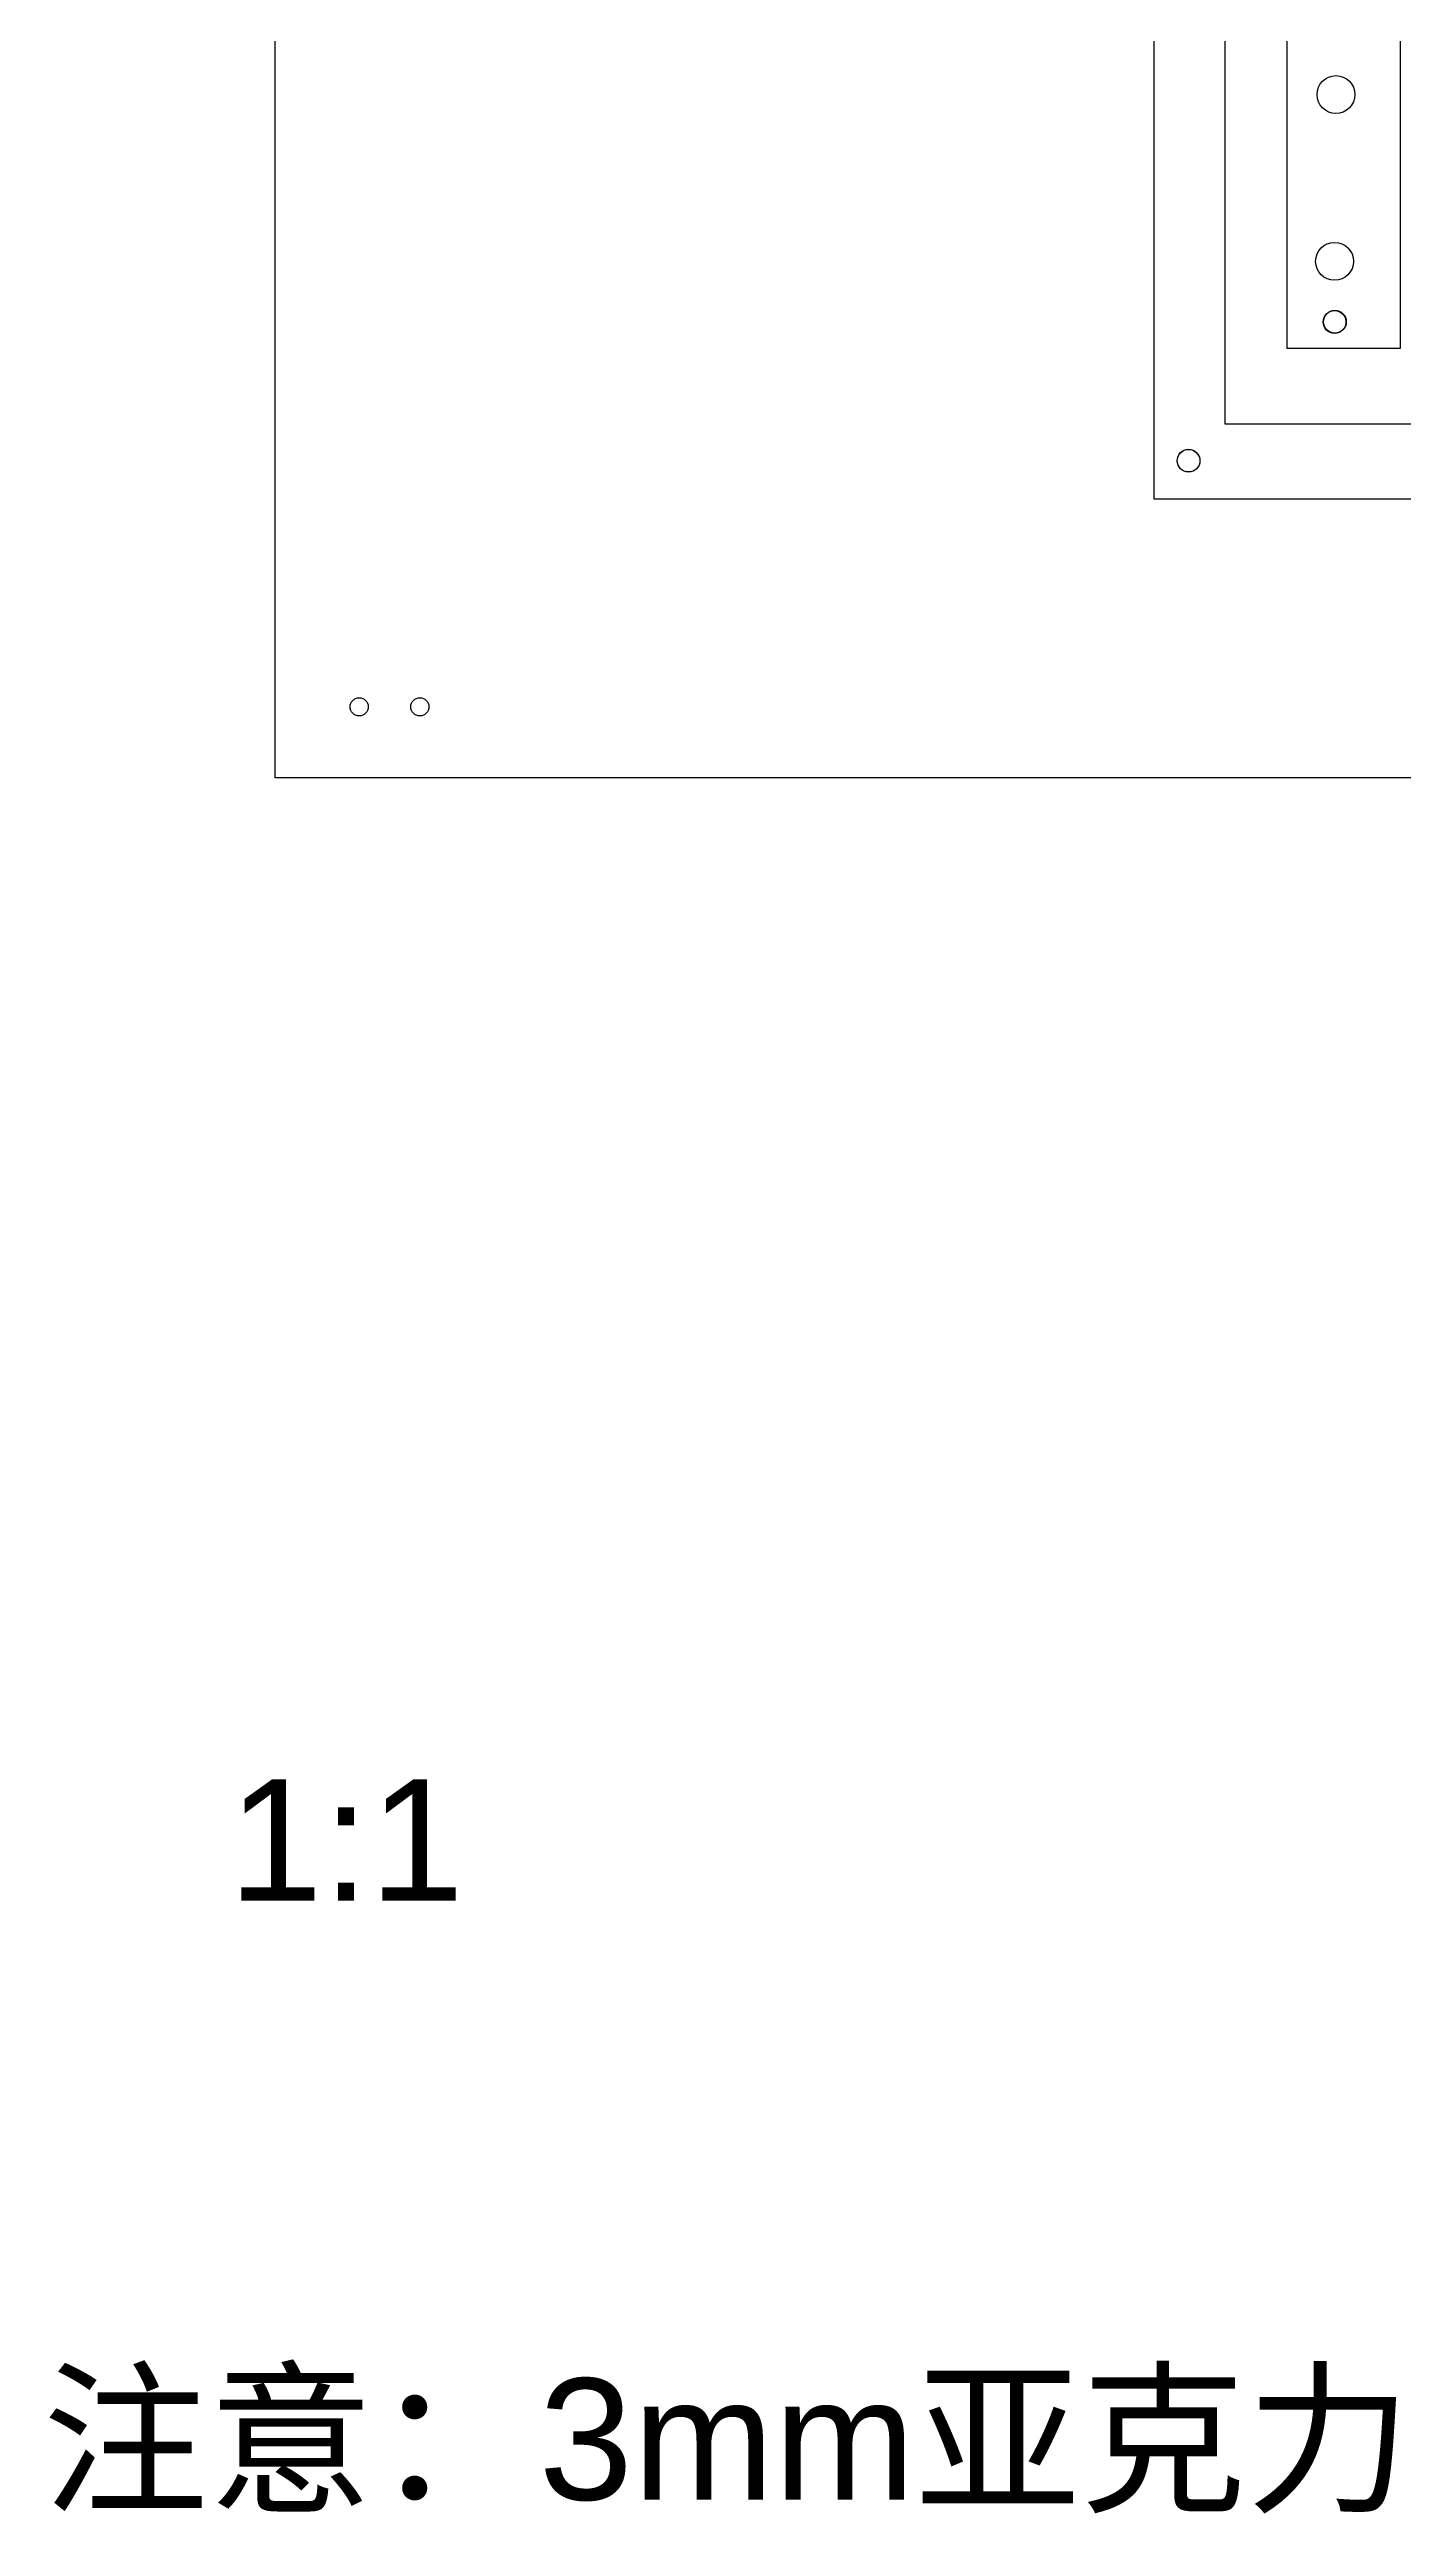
# Model space of a CAD drawing. Header units: millimetres. Extents: x -1400 to 1176, y -299 to 1300.
# Drawn here: x 76.4 to 254.9, y -298.5 to 28.1 of the extents above; entities that cross this region are included whole.
import ezdxf

# ---------------------------------------------------------------- set-up
doc = ezdxf.new("R2010")
doc.units = ezdxf.units.MM
doc.layers.add('up1', color=7, linetype='Continuous', lineweight=25, true_color=0x000000)
doc.styles.add('textstyle11', font='')
doc.styles.add('textstyle6', font='')
doc.styles.get('textstyle11').set_extended_font_data('Arial')
doc.styles.get('textstyle6').set_extended_font_data('Arial')

# ---------------------------------------------------------------- blocks, each defined once
blk = doc.blocks.new('TOP')
at = {"layer": 'up1'}
for p, q in [((5, 159.16), (-100.68, 159.16)), ((-100.68, 159.16), (-100.68, 0)), ((5, 0), (5, 159.16)), ((-100.68, 0), (5, 0))]:
    blk.add_line(p, q, dxfattribs=at)
for centre in [(-95.76, 154.17), (-4.72, 153.88), (-96.11, 5.06), (-7.83, 5.17)]:
    blk.add_circle(centre, 1.5, dxfattribs=at)
blk = doc.blocks.new('stack')
at = {"layer": 'up1'}
for p, q in [((-550.52, 270.38), (-199.86, 270.38)), ((-550.52, 270.38), (-199.86, 270.38)), ((-550.52, 45.13), (-550.52, 270.38)), ((-550.52, 45.13), (-550.52, 270.38)), ((-199.86, 270.38), (-199.86, 45.13)), ((-199.86, 270.38), (-199.86, 245.13)), ((-329.19, 211.75), (-199.86, 245.13)), ((-425.19, 231.75), (-379.19, 231.75)), ((-425.19, 91.75), (-425.19, 231.75)), ((-379.19, 231.75), (-379.19, 211.75)), ((-333.79, 214.75), (-336.79, 214.75)), ((-336.79, 214.75), (-336.79, 211.75)), ((-333.79, 211.75), (-333.79, 214.75)), ((-379.19, 211.75), (-336.79, 211.75)), ((-333.79, 211.75), (-329.19, 211.75)), ((-402.07, 208.78), (-417.07, 208.78)), ((-417.07, 208.78), (-417.07, 101.78)), ((-402.07, 101.78), (-402.07, 208.78)), ((-333.75, 203.31), (-336.75, 203.31)), ((-336.75, 203.31), (-336.75, 200.31)), ((-333.75, 200.31), (-333.75, 203.31)), ((-336.75, 200.31), (-333.75, 200.31)), ((-333.79, 193.78), (-398.79, 193.78)), ((-398.79, 193.78), (-398.79, 101.78)), ((-333.79, 101.78), (-333.79, 193.78)), ((-333.79, 165.79), (-336.79, 165.79)), ((-336.79, 165.79), (-336.79, 162.79)), ((-333.79, 165.79), (-336.79, 165.79)), ((-336.79, 165.79), (-336.79, 162.79)), ((-333.79, 162.79), (-333.79, 165.79)), ((-333.79, 162.79), (-333.79, 165.79)), ((-336.79, 162.79), (-333.79, 162.79)), ((-336.79, 162.79), (-333.79, 162.79)), ((-333.8, 127.56), (-336.8, 127.56)), ((-336.8, 127.56), (-336.8, 124.56)), ((-333.8, 127.56), (-336.8, 127.56)), ((-336.8, 127.56), (-336.8, 124.56)), ((-333.8, 124.56), (-333.8, 127.56)), ((-333.8, 124.56), (-333.8, 127.56)), ((-336.8, 124.56), (-333.8, 124.56)), ((-336.8, 124.56), (-333.8, 124.56)), ((-417.07, 101.78), (-402.07, 101.78)), ((-398.79, 101.78), (-333.79, 101.78)), ((-333.79, 101.78), (-333.79, 101.78)), ((-333.75, 99.31), (-336.75, 99.31)), ((-336.75, 99.31), (-336.75, 96.31)), ((-333.75, 96.31), (-333.75, 99.31)), ((-336.75, 96.31), (-333.75, 96.31)), ((-333.75, 97.81), (-333.75, 97.81)), ((-336.79, 91.75), (-425.19, 91.75)), ((-336.79, 91.75), (-336.79, 88.75)), ((-329.19, 91.75), (-333.79, 91.75)), ((-333.79, 91.75), (-333.79, 91.75)), ((-333.79, 88.75), (-333.79, 91.75)), ((-329.19, 91.75), (-199.86, 70.38)), ((-336.79, 88.75), (-333.79, 88.75)), ((-199.86, 45.13), (-199.86, 70.38)), ((-199.86, 45.13), (-550.52, 45.13)), ((-199.86, 45.13), (-550.52, 45.13))]:
    blk.add_line(p, q, dxfattribs=at)
for centre, radius in [((-537.44, 267.38), 1.2), ((-537.44, 267.38), 1.2), ((-531.44, 267.38), 1.2), ((-531.44, 267.38), 1.2), ((-218.94, 267.38), 1.2), ((-218.94, 267.38), 1.2), ((-212.94, 267.38), 1.2), ((-212.94, 267.38), 1.2), ((-429.67, 236.04), 1.5), ((-338.63, 235.76), 1.5), ((-410.57, 199.28), 1.5), ((-410.53, 199.31), 1.5), ((-410.57, 190.28), 2.5), ((-395.79, 190.78), 1), ((-395.75, 190.81), 1), ((-345.79, 178.28), 1), ((-345.75, 178.31), 1), ((-410.57, 172.28), 2.5), ((-410.57, 162.28), 1.5), ((-410.53, 162.31), 1.5), ((-410.57, 153.23), 2.5), ((-410.57, 135.23), 2.5), ((-410.75, 113.23), 2.5), ((-345.79, 112.28), 1), ((-345.75, 112.31), 1), ((-410.75, 105.23), 1.5), ((-410.71, 105.27), 1.5), ((-395.79, 104.78), 1), ((-395.75, 104.81), 1), ((-430.02, 86.93), 1.5), ((-341.74, 87.06), 1.5), ((-539.44, 54.48), 1.2), ((-539.44, 54.48), 1.2), ((-531.44, 54.48), 1.2), ((-531.44, 54.48), 1.2), ((-218.93, 54.48), 1.2), ((-218.93, 54.48), 1.2), ((-210.94, 54.48), 1.2), ((-210.94, 54.48), 1.2)]:
    blk.add_circle(centre, radius, dxfattribs=at)
blk.add_blockref('TOP', (-333.9, 81.89), dxfattribs=at)

msp = doc.modelspace()

# ---------------------------------------------------------------- block references
at = {"layer": 'up1'}
msp.add_blockref('stack', (656.71, -113.03), dxfattribs=at)

# ---------------------------------------------------------------- texts
at = {"layer": 'up1', "char_height": 1, "attachment_point": 1}
for s, insert, style in [('\\H16;1:1', (100, -200), 'textstyle11'), ('\\H16;注意：3mm亚克力板实际厚度为2.7mm；5mm亚克力板实际厚度为4.5mm', (75.49, -279.03), 'textstyle6')]:
    msp.add_mtext(s, dxfattribs=dict(at, insert=insert, style=style))

doc.saveas('drawing.dxf')
